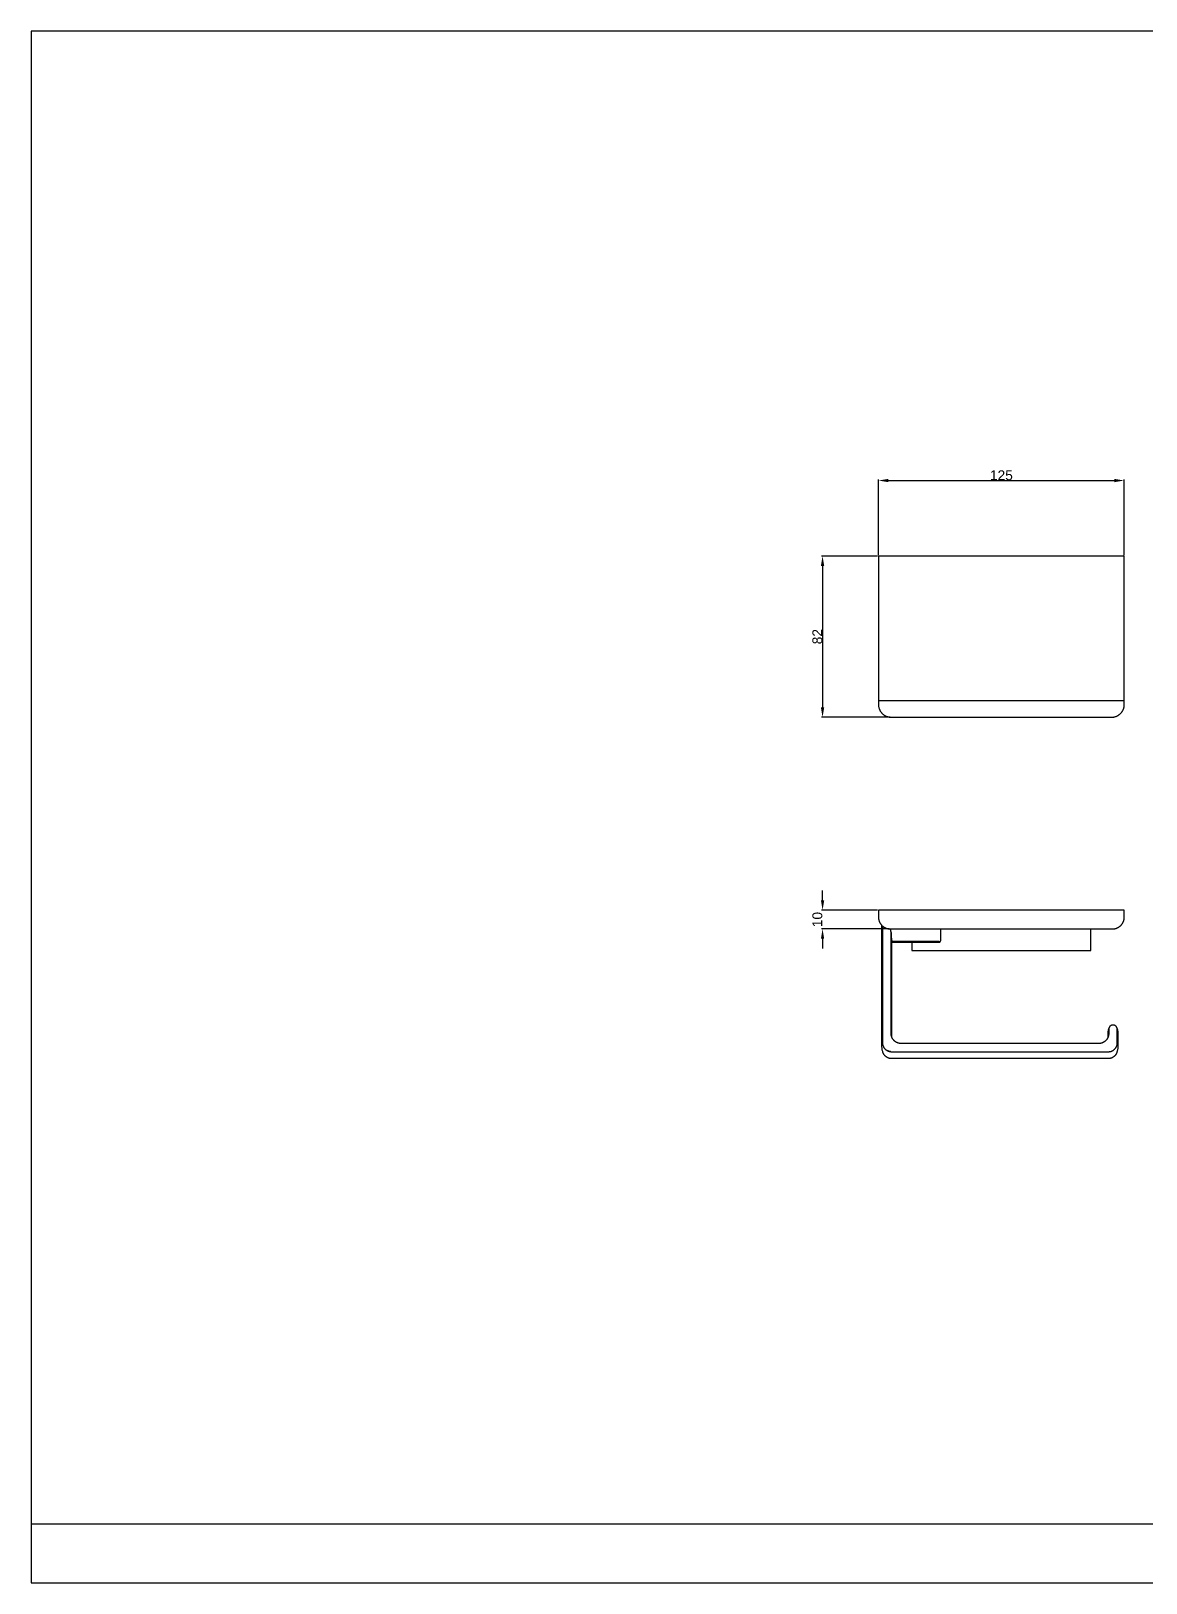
# Model space of a CAD drawing. Header units: millimetres. Extents: x -5 to 5638, y -16 to 780.
# Drawn here: x 1139 to 1706, y -9 to 780 of the extents above; entities that cross this region are included whole.
import ezdxf

# ---------------------------------------------------------------- set-up
doc = ezdxf.new("R2010")
doc.units = ezdxf.units.MM
doc.header["$MEASUREMENT"] = 0
for name, color, linetype in [('____', 5, 'Continuous'), ('DEFAULT', 7, 'Continuous'), ('LAYER 03', 2, 'Continuous'), ('TEX', 131, 'Continuous')]:
    doc.layers.add(name, color=color, linetype=linetype)
doc.styles.add('ARIAL', font='arial.ttf')
doc.dimstyles.new('DIMENSION STYLE 01', dxfattribs={"dimtxt": 5, "dimasz": 5, "dimexe": 0.5, "dimexo": 0.5, "dimgap": 0.09, "dimtad": 1, "dimtoh": 1, "dimdec": 0, "dimzin": 0, "dimdsep": 46, "dimtxsty": 'ARIAL', "dimcen": 0.5, "dimadec": 1, "dimazin": 0, "dimtfac": 1, "dimtdec": 4, "dimtofl": 0, "dimtmove": 0, "dimatfit": 3, "dimfxl": 1, "dimtolj": 1, "dimtzin": 0, "dimarcsym": 0})

# ---------------------------------------------------------------- blocks, each defined once
blk = doc.blocks.new('*D10')
at = {"layer": 'DEFAULT', "color": 0, "lineweight": -2, "transparency": 16777216}
for p, q in [((1569.49, 513.57), (1569.49, 551.99)), ((1574.49, 551.49), (1689.49, 551.49)), ((1694.49, 513.57), (1694.49, 551.99))]:
    blk.add_line(p, q, dxfattribs=at)
at = {"layer": 'DEFAULT', "color": 0, "transparency": 16777216}
for points in [[(1574.49, 552.32), (1574.49, 550.65), (1569.49, 551.49)], [(1689.49, 550.65), (1689.49, 552.32), (1694.49, 551.49)]]:
    blk.add_solid(points, dxfattribs=at)
at = {"layer": 'Defpoints', "color": 0, "transparency": 16777216}
for p in [(1694.49, 551.49), (1569.49, 513.07), (1694.49, 513.07)]:
    blk.add_point(p, dxfattribs=at)
at = {"layer": 'DEFAULT', "color": 0, "transparency": 16777216, "insert": (1631.99, 554.12), "char_height": 5, "attachment_point": 5, "style": 'ARIAL'}
blk.add_mtext('\\A1;125', dxfattribs=at)
blk = doc.blocks.new('*D11')
at = {"layer": 'DEFAULT', "color": 0, "lineweight": -2, "transparency": 16777216}
for p, q in [((1568.99, 513.07), (1540.57, 513.07)), ((1541.07, 508.07), (1541.07, 436.08)), ((1575.49, 431.08), (1540.57, 431.08))]:
    blk.add_line(p, q, dxfattribs=at)
at = {"layer": 'DEFAULT', "color": 0, "transparency": 16777216}
for points in [[(1541.9, 508.07), (1540.23, 508.07), (1541.07, 513.07)], [(1540.23, 436.08), (1541.9, 436.08), (1541.07, 431.08)]]:
    blk.add_solid(points, dxfattribs=at)
at = {"layer": 'Defpoints', "color": 0, "transparency": 16777216}
for p in [(1569.49, 513.07), (1541.07, 431.08), (1575.99, 431.08)]:
    blk.add_point(p, dxfattribs=at)
at = {"layer": 'DEFAULT', "color": 0, "transparency": 16777216, "insert": (1538.43, 472.08), "char_height": 5, "attachment_point": 5, "rotation": 90, "style": 'ARIAL'}
blk.add_mtext('\\A1;82', dxfattribs=at)
blk = doc.blocks.new('*D12')
at = {"layer": 'DEFAULT', "color": 0, "lineweight": -2, "transparency": 16777216}
for p, q in [((1541.07, 337.94), (1541.07, 342.94)), ((1568.99, 332.94), (1540.57, 332.94)), ((1574.99, 323.41), (1540.57, 323.41)), ((1541.07, 318.41), (1541.07, 313.41))]:
    blk.add_line(p, q, dxfattribs=at)
at = {"layer": 'DEFAULT', "color": 0, "transparency": 16777216}
for points in [[(1540.23, 337.94), (1541.9, 337.94), (1541.07, 332.94)], [(1541.9, 318.41), (1540.23, 318.41), (1541.07, 323.41)]]:
    blk.add_solid(points, dxfattribs=at)
at = {"layer": 'Defpoints', "color": 0, "transparency": 16777216}
for p in [(1569.49, 332.94), (1541.07, 323.41), (1575.49, 323.41)]:
    blk.add_point(p, dxfattribs=at)
at = {"layer": 'DEFAULT', "color": 0, "transparency": 16777216, "insert": (1538.43, 328.17), "char_height": 5, "attachment_point": 5, "rotation": 90, "style": 'ARIAL'}
blk.add_mtext('\\A1;10', dxfattribs=at)

msp = doc.modelspace()

# ---------------------------------------------------------------- linework, layer by layer
at = {"layer": '____'}
for p, q in [((2239.6, 780.12), (1138.6, 780.12)), ((1138.6, 780.12), (1138.6, -9.26)), ((1138.6, -9.26), (2239.6, -9.26))]:
    msp.add_line(p, q, dxfattribs=at)
at = {"layer": 'LAYER 03'}
for p, q in [((1694.49, 513.07), (1569.49, 513.07)), ((1569.49, 513.07), (1569.49, 437.58)), ((1694.49, 437.58), (1694.49, 513.07)), ((1569.49, 439.54), (1694.49, 439.54)), ((1569.49, 437.58), (1569.49, 437.36)), ((1569.49, 437.36), (1569.51, 437.13)), ((1569.51, 437.13), (1569.53, 436.91)), ((1569.53, 436.91), (1569.55, 436.69)), ((1569.55, 436.69), (1569.59, 436.47)), ((1569.59, 436.47), (1569.63, 436.25)), ((1569.63, 436.25), (1569.68, 436.04)), ((1569.68, 436.04), (1569.73, 435.82)), ((1569.73, 435.82), (1569.8, 435.61)), ((1569.8, 435.61), (1569.87, 435.4)), ((1569.87, 435.4), (1569.94, 435.19)), ((1569.94, 435.19), (1570.03, 434.99)), ((1570.03, 434.99), (1570.12, 434.79)), ((1570.12, 434.79), (1570.22, 434.59)), ((1570.22, 434.59), (1570.33, 434.39)), ((1570.33, 434.39), (1570.44, 434.2)), ((1570.44, 434.2), (1570.56, 434.01)), ((1693.43, 434.01), (1693.54, 434.2)), ((1693.54, 434.2), (1693.66, 434.39)), ((1693.66, 434.39), (1693.76, 434.59)), ((1693.76, 434.59), (1693.86, 434.79)), ((1693.86, 434.79), (1693.95, 434.99)), ((1693.95, 434.99), (1694.04, 435.19)), ((1694.04, 435.19), (1694.12, 435.4)), ((1694.12, 435.4), (1694.19, 435.61)), ((1694.19, 435.61), (1694.25, 435.82)), ((1694.25, 435.82), (1694.31, 436.04)), ((1694.31, 436.04), (1694.36, 436.25)), ((1694.36, 436.25), (1694.4, 436.47)), ((1694.4, 436.47), (1694.43, 436.69)), ((1694.43, 436.69), (1694.46, 436.91)), ((1694.46, 436.91), (1694.48, 437.13)), ((1694.48, 437.13), (1694.49, 437.36)), ((1694.49, 437.36), (1694.49, 437.58)), ((1570.56, 434.01), (1570.68, 433.83)), ((1570.68, 433.83), (1570.81, 433.65)), ((1570.81, 433.65), (1570.95, 433.48)), ((1570.95, 433.48), (1571.09, 433.31)), ((1571.09, 433.31), (1571.24, 433.14)), ((1571.24, 433.14), (1571.4, 432.98)), ((1571.4, 432.98), (1571.55, 432.83)), ((1571.55, 432.83), (1571.72, 432.68)), ((1571.72, 432.68), (1571.89, 432.53)), ((1571.89, 432.53), (1572.06, 432.4)), ((1572.06, 432.4), (1572.24, 432.27)), ((1572.24, 432.27), (1572.43, 432.14)), ((1572.43, 432.14), (1572.61, 432.02)), ((1572.61, 432.02), (1572.81, 431.91)), ((1572.81, 431.91), (1573, 431.81)), ((1573, 431.81), (1573.2, 431.71)), ((1573.2, 431.71), (1573.4, 431.62)), ((1573.4, 431.62), (1573.61, 431.53)), ((1573.61, 431.53), (1573.81, 431.45)), ((1573.81, 431.45), (1574.02, 431.38)), ((1574.02, 431.38), (1574.24, 431.32)), ((1574.24, 431.32), (1574.45, 431.26)), ((1574.45, 431.26), (1574.67, 431.21)), ((1574.67, 431.21), (1574.89, 431.17)), ((1574.89, 431.17), (1575.11, 431.14)), ((1575.11, 431.14), (1575.33, 431.11)), ((1575.33, 431.11), (1575.55, 431.09)), ((1575.55, 431.09), (1575.77, 431.08)), ((1575.77, 431.08), (1575.99, 431.08)), ((1575.99, 431.08), (1687.99, 431.08)), ((1687.99, 431.08), (1688.21, 431.08)), ((1688.21, 431.08), (1688.43, 431.09)), ((1688.43, 431.09), (1688.66, 431.11)), ((1688.66, 431.11), (1688.88, 431.14)), ((1688.88, 431.14), (1689.1, 431.17)), ((1689.1, 431.17), (1689.31, 431.21)), ((1689.31, 431.21), (1689.53, 431.26)), ((1689.53, 431.26), (1689.74, 431.32)), ((1689.74, 431.32), (1689.96, 431.38)), ((1689.96, 431.38), (1690.17, 431.45)), ((1690.17, 431.45), (1690.38, 431.53)), ((1690.38, 431.53), (1690.58, 431.62)), ((1690.58, 431.62), (1690.78, 431.71)), ((1690.78, 431.71), (1690.98, 431.81)), ((1690.98, 431.81), (1691.18, 431.91)), ((1691.18, 431.91), (1691.37, 432.02)), ((1691.37, 432.02), (1691.56, 432.14)), ((1691.56, 432.14), (1691.74, 432.27)), ((1691.74, 432.27), (1691.92, 432.4)), ((1691.92, 432.4), (1692.09, 432.53)), ((1692.09, 432.53), (1692.26, 432.68)), ((1692.26, 432.68), (1692.43, 432.83)), ((1692.43, 432.83), (1692.59, 432.98)), ((1692.59, 432.98), (1692.74, 433.14)), ((1692.74, 433.14), (1692.89, 433.31)), ((1692.89, 433.31), (1693.03, 433.48)), ((1693.03, 433.48), (1693.17, 433.65)), ((1693.17, 433.65), (1693.3, 433.83)), ((1693.3, 433.83), (1693.43, 434.01)), ((1694.49, 332.94), (1569.49, 332.94)), ((1569.49, 332.94), (1569.49, 329.41)), ((1694.49, 329.41), (1694.49, 332.94)), ((1569.49, 329.41), (1569.49, 329.2)), ((1569.49, 329.2), (1569.51, 329)), ((1569.51, 329), (1569.52, 328.79)), ((1569.52, 328.79), (1569.55, 328.59)), ((1569.55, 328.59), (1569.58, 328.39)), ((1569.58, 328.39), (1569.62, 328.18)), ((1569.62, 328.18), (1569.66, 327.99)), ((1569.66, 327.99), (1569.71, 327.79)), ((1569.71, 327.79), (1569.77, 327.59)), ((1569.77, 327.59), (1569.84, 327.4)), ((1569.84, 327.4), (1569.91, 327.2)), ((1569.91, 327.2), (1569.99, 327.02)), ((1569.99, 327.02), (1570.07, 326.83)), ((1570.07, 326.83), (1570.16, 326.65)), ((1570.16, 326.65), (1570.26, 326.47)), ((1570.26, 326.47), (1570.36, 326.29)), ((1570.36, 326.29), (1570.47, 326.11)), ((1570.47, 326.11), (1570.59, 325.95)), ((1570.59, 325.95), (1570.71, 325.78)), ((1570.71, 325.78), (1570.84, 325.62)), ((1570.84, 325.62), (1570.97, 325.46)), ((1570.97, 325.46), (1571.11, 325.31)), ((1571.11, 325.31), (1571.25, 325.16)), ((1571.24, 263.63), (1571.24, 325.17)), ((1571.25, 325.16), (1571.4, 325.02)), ((1571.4, 325.02), (1571.55, 324.88)), ((1571.55, 324.88), (1571.55, 265.36)), ((1571.55, 324.88), (1571.7, 324.75)), ((1571.7, 324.75), (1571.87, 324.62)), ((1571.87, 324.62), (1572.03, 324.5)), ((1572.03, 324.5), (1572.2, 324.39)), ((1572.2, 324.39), (1572.37, 324.28)), ((1572.37, 324.28), (1572.55, 324.18)), ((1572.55, 324.18), (1572.73, 324.08)), ((1572.73, 324.08), (1572.91, 323.99)), ((1572.91, 323.99), (1573.1, 323.9)), ((1573.1, 323.9), (1573.29, 323.82)), ((1573.29, 323.82), (1573.48, 323.75)), ((1573.48, 323.75), (1573.68, 323.69)), ((1573.68, 323.69), (1573.87, 323.63)), ((1690.11, 323.63), (1690.31, 323.69)), ((1690.31, 323.69), (1690.5, 323.75)), ((1690.5, 323.75), (1690.69, 323.82)), ((1690.69, 323.82), (1690.88, 323.9)), ((1690.88, 323.9), (1691.07, 323.99)), ((1691.07, 323.99), (1691.25, 324.08)), ((1691.25, 324.08), (1691.43, 324.18)), ((1691.43, 324.18), (1691.61, 324.28)), ((1691.61, 324.28), (1691.78, 324.39)), ((1691.78, 324.39), (1691.95, 324.5)), ((1691.95, 324.5), (1692.12, 324.62)), ((1692.12, 324.62), (1692.28, 324.75)), ((1692.28, 324.75), (1692.43, 324.88)), ((1692.43, 324.88), (1692.59, 325.02)), ((1692.59, 325.02), (1692.73, 325.16)), ((1692.73, 325.16), (1692.88, 325.31)), ((1692.88, 325.31), (1693.01, 325.46)), ((1693.01, 325.46), (1693.15, 325.62)), ((1693.15, 325.62), (1693.27, 325.78)), ((1693.27, 325.78), (1693.39, 325.95)), ((1693.39, 325.95), (1693.51, 326.11)), ((1693.51, 326.11), (1693.62, 326.29)), ((1693.62, 326.29), (1693.72, 326.47)), ((1693.72, 326.47), (1693.82, 326.65)), ((1693.82, 326.65), (1693.91, 326.83)), ((1693.91, 326.83), (1693.99, 327.02)), ((1693.99, 327.02), (1694.07, 327.2)), ((1694.07, 327.2), (1694.14, 327.4)), ((1694.14, 327.4), (1694.21, 327.59)), ((1694.21, 327.59), (1694.27, 327.79)), ((1694.27, 327.79), (1694.32, 327.99)), ((1694.32, 327.99), (1694.37, 328.18)), ((1694.37, 328.18), (1694.4, 328.39)), ((1694.4, 328.39), (1694.44, 328.59)), ((1694.44, 328.59), (1694.46, 328.79)), ((1694.46, 328.79), (1694.48, 329)), ((1694.48, 329), (1694.49, 329.2)), ((1694.49, 329.2), (1694.49, 329.41)), ((1573.87, 323.63), (1574.07, 323.58)), ((1574.07, 323.58), (1574.27, 323.53)), ((1574.27, 323.53), (1574.47, 323.49)), ((1574.47, 323.49), (1574.67, 323.46)), ((1574.67, 323.46), (1574.88, 323.44)), ((1574.88, 323.44), (1575.08, 323.42)), ((1575.08, 323.42), (1575.29, 323.41)), ((1575.29, 323.41), (1575.49, 323.41)), ((1575.49, 323.41), (1688.49, 323.41)), ((1575.58, 323.24), (1575.52, 323.41)), ((1575.65, 323.03), (1575.58, 323.24)), ((1575.71, 322.82), (1575.65, 323.03)), ((1575.77, 322.61), (1575.71, 322.82)), ((1575.82, 322.4), (1575.77, 322.61)), ((1575.86, 322.18), (1575.82, 322.4)), ((1575.89, 321.96), (1575.86, 322.18)), ((1575.92, 321.75), (1575.89, 321.96)), ((1575.93, 321.53), (1575.92, 321.75)), ((1575.93, 321.53), (1575.97, 320.44)), ((1575.93, 270.05), (1575.93, 321.53)), ((1575.97, 320.44), (1576.03, 319.35)), ((1576.03, 319.35), (1576.12, 318.27)), ((1576.12, 318.27), (1576.24, 317.19)), ((1576.24, 268.38), (1576.24, 317.19)), ((1576.24, 317.19), (1600.24, 317.19)), ((1600.13, 316.58), (1576.24, 316.58)), ((1586.42, 316.58), (1586.42, 312.44)), ((1600.24, 317.19), (1600.14, 316.58)), ((1600.14, 316.58), (1600.17, 316.59)), ((1600.17, 316.59), (1600.2, 316.59)), ((1600.2, 316.59), (1600.22, 316.59)), ((1600.22, 316.59), (1600.25, 316.59)), ((1600.25, 316.59), (1600.28, 316.6)), ((1600.28, 316.6), (1600.31, 316.6)), ((1600.31, 316.6), (1600.34, 316.61)), ((1600.34, 316.61), (1600.37, 316.61)), ((1600.37, 316.61), (1600.4, 316.62)), ((1600.4, 316.62), (1600.42, 316.63)), ((1600.42, 316.63), (1600.45, 316.64)), ((1600.45, 316.64), (1600.48, 316.64)), ((1600.48, 316.64), (1600.51, 316.65)), ((1600.51, 316.65), (1600.53, 316.67)), ((1600.53, 316.67), (1600.56, 316.68)), ((1600.56, 316.68), (1600.58, 316.69)), ((1600.58, 316.69), (1600.61, 316.7)), ((1600.61, 316.7), (1600.64, 316.72)), ((1600.64, 316.72), (1600.66, 316.73)), ((1600.66, 316.73), (1600.69, 316.75)), ((1600.69, 316.75), (1600.71, 316.76)), ((1600.71, 316.76), (1600.73, 316.78)), ((1600.73, 316.78), (1600.76, 316.8)), ((1600.76, 316.8), (1600.78, 316.82)), ((1600.78, 316.82), (1600.8, 316.83)), ((1600.8, 316.83), (1600.82, 316.85)), ((1600.82, 316.85), (1600.84, 316.87)), ((1600.84, 316.87), (1600.86, 316.89)), ((1600.86, 316.89), (1600.88, 316.92)), ((1600.88, 316.92), (1600.9, 316.94)), ((1600.9, 316.94), (1600.92, 316.96)), ((1600.92, 316.96), (1600.94, 316.98)), ((1600.94, 316.98), (1600.96, 317)), ((1600.96, 317), (1600.97, 317.02)), ((1600.97, 317.02), (1600.99, 317.05)), ((1600.99, 317.05), (1601, 317.07)), ((1601, 317.07), (1601.01, 317.09)), ((1601.01, 317.09), (1601.03, 317.12)), ((1601.03, 317.12), (1601.04, 317.14)), ((1601.04, 317.14), (1601.05, 317.16)), ((1601.05, 317.16), (1601.06, 317.19)), ((1601.06, 317.19), (1601.08, 317.21)), ((1601.08, 317.21), (1601.09, 317.24)), ((1601.09, 317.24), (1601.1, 317.26)), ((1601.1, 317.26), (1601.11, 317.29)), ((1601.11, 317.29), (1601.12, 317.32)), ((1601.12, 317.34), (1601.13, 317.37)), ((1601.12, 317.32), (1601.12, 317.34)), ((1601.13, 317.37), (1601.14, 317.4)), ((1601.14, 317.4), (1601.15, 317.43)), ((1601.15, 317.43), (1601.16, 317.5)), ((1601.16, 317.5), (1601.18, 317.56)), ((1601.18, 317.56), (1601.19, 317.63)), ((1601.19, 317.63), (1601.2, 317.72)), ((1601.2, 317.72), (1601.21, 317.82)), ((1601.21, 317.82), (1601.24, 318.01)), ((1601.24, 318.01), (1601.24, 323.41)), ((1677.42, 312.44), (1677.42, 323.41)), ((1688.49, 323.41), (1688.7, 323.41)), ((1688.7, 323.41), (1688.9, 323.42)), ((1688.9, 323.42), (1689.1, 323.44)), ((1689.1, 323.44), (1689.31, 323.46)), ((1689.31, 323.46), (1689.51, 323.49)), ((1689.51, 323.49), (1689.71, 323.53)), ((1689.71, 323.53), (1689.91, 323.58)), ((1689.91, 323.58), (1690.11, 323.63)), ((1586.42, 312.44), (1677.42, 312.44)), ((1576.01, 269.22), (1575.93, 270.05)), ((1576.05, 269.04), (1576.01, 269.22)), ((1576.1, 268.87), (1576.05, 269.04)), ((1576.15, 268.69), (1576.1, 268.87)), ((1576.21, 268.52), (1576.15, 268.69)), ((1576.28, 268.36), (1576.21, 268.52)), ((1686.28, 268.52), (1686.21, 268.36)), ((1686.24, 270.67), (1686.28, 271.07)), ((1686.24, 268.38), (1686.24, 270.67)), ((1686.27, 268.45), (1686.24, 268.39)), ((1686.28, 271.07), (1686.58, 272.71)), ((1686.34, 268.69), (1686.28, 268.52)), ((1686.39, 268.87), (1686.34, 268.69)), ((1686.44, 269.04), (1686.39, 268.87)), ((1686.48, 269.22), (1686.44, 269.04)), ((1686.55, 269.93), (1686.48, 269.22)), ((1686.56, 272.51), (1686.55, 272.47)), ((1686.55, 272.47), (1686.55, 272.45)), ((1686.55, 272.45), (1686.55, 272.4)), ((1686.55, 272.4), (1686.55, 270.05)), ((1686.55, 270.05), (1686.55, 269.94)), ((1686.55, 269.94), (1686.55, 269.93)), ((1686.58, 272.75), (1686.56, 272.51)), ((1686.6, 272.82), (1686.58, 272.75)), ((1686.62, 272.9), (1686.6, 272.82)), ((1686.61, 272.86), (1686.63, 272.95)), ((1686.64, 272.97), (1686.62, 272.9)), ((1686.67, 273.04), (1686.64, 272.97)), ((1686.69, 273.11), (1686.67, 273.04)), ((1686.72, 273.18), (1686.69, 273.11)), ((1686.76, 273.25), (1686.72, 273.18)), ((1686.79, 273.32), (1686.76, 273.25)), ((1686.83, 273.39), (1686.79, 273.32)), ((1686.87, 273.45), (1686.83, 273.39)), ((1686.91, 273.52), (1686.87, 273.45)), ((1686.95, 273.58), (1686.91, 273.52)), ((1687, 273.64), (1686.95, 273.58)), ((1687.04, 273.7), (1687, 273.64)), ((1687.09, 273.76), (1687.04, 273.7)), ((1687.14, 273.82), (1687.09, 273.76)), ((1687.2, 273.87), (1687.14, 273.82)), ((1687.25, 273.92), (1687.2, 273.87)), ((1687.31, 273.97), (1687.25, 273.92)), ((1687.37, 274.02), (1687.31, 273.97)), ((1687.43, 274.07), (1687.37, 274.02)), ((1687.49, 274.11), (1687.43, 274.07)), ((1687.55, 274.15), (1687.49, 274.11)), ((1687.62, 274.19), (1687.55, 274.15)), ((1687.68, 274.23), (1687.62, 274.19)), ((1687.75, 274.27), (1687.68, 274.23)), ((1687.82, 274.3), (1687.75, 274.27)), ((1687.89, 274.33), (1687.82, 274.3)), ((1687.96, 274.36), (1687.89, 274.33)), ((1688.03, 274.39), (1687.96, 274.36)), ((1688.11, 274.41), (1688.03, 274.39)), ((1688.18, 274.43), (1688.11, 274.41)), ((1688.25, 274.45), (1688.18, 274.43)), ((1688.33, 274.46), (1688.25, 274.45)), ((1688.4, 274.48), (1688.33, 274.46)), ((1688.48, 274.49), (1688.4, 274.48)), ((1688.55, 274.5), (1688.48, 274.49)), ((1688.63, 274.5), (1688.55, 274.5)), ((1688.71, 274.5), (1688.63, 274.5)), ((1688.78, 274.5), (1688.71, 274.5)), ((1688.86, 274.5), (1688.78, 274.5)), ((1688.93, 274.5), (1688.86, 274.5)), ((1689.01, 274.49), (1688.93, 274.5)), ((1689.08, 274.48), (1689.01, 274.49)), ((1689.16, 274.46), (1689.08, 274.48)), ((1689.23, 274.45), (1689.16, 274.46)), ((1689.31, 274.43), (1689.23, 274.45)), ((1689.38, 274.41), (1689.31, 274.43)), ((1689.45, 274.39), (1689.38, 274.41)), ((1689.53, 274.36), (1689.45, 274.39)), ((1689.6, 274.33), (1689.53, 274.36)), ((1689.67, 274.3), (1689.6, 274.33)), ((1689.74, 274.27), (1689.67, 274.3)), ((1689.8, 274.23), (1689.74, 274.27)), ((1689.87, 274.19), (1689.8, 274.23)), ((1689.93, 274.15), (1689.87, 274.19)), ((1690, 274.11), (1689.93, 274.15)), ((1690.06, 274.07), (1690, 274.11)), ((1690.12, 274.02), (1690.06, 274.07)), ((1690.18, 273.97), (1690.12, 274.02)), ((1690.24, 273.92), (1690.18, 273.97)), ((1690.29, 273.87), (1690.24, 273.92)), ((1690.34, 273.82), (1690.29, 273.87)), ((1690.4, 273.76), (1690.34, 273.82)), ((1690.44, 273.7), (1690.4, 273.76)), ((1690.49, 273.64), (1690.44, 273.7)), ((1690.54, 273.58), (1690.49, 273.64)), ((1690.58, 273.52), (1690.54, 273.58)), ((1690.62, 273.45), (1690.58, 273.52)), ((1690.66, 273.39), (1690.62, 273.45)), ((1690.7, 273.32), (1690.66, 273.39)), ((1690.73, 273.25), (1690.7, 273.32)), ((1690.76, 273.18), (1690.73, 273.25)), ((1690.79, 273.11), (1690.76, 273.18)), ((1690.82, 273.04), (1690.79, 273.11)), ((1690.84, 272.97), (1690.82, 273.04)), ((1690.87, 272.9), (1690.84, 272.97)), ((1690.89, 272.82), (1690.87, 272.9)), ((1690.9, 272.75), (1690.89, 272.82)), ((1690.91, 272.71), (1690.9, 272.75)), ((1690.91, 272.68), (1690.91, 272.71)), ((1690.91, 272.71), (1691.21, 271.07)), ((1690.92, 272.66), (1690.91, 272.68)), ((1690.92, 272.63), (1690.92, 272.66)), ((1690.93, 272.51), (1690.92, 272.63)), ((1690.93, 272.47), (1690.93, 272.51)), ((1690.93, 272.45), (1690.93, 272.47)), ((1690.93, 272.4), (1690.93, 272.45)), ((1690.93, 265.36), (1690.93, 272.4)), ((1691.21, 271.07), (1691.24, 270.67)), ((1691.24, 270.67), (1691.24, 263.63)), ((1571.26, 263.25), (1571.24, 263.63)), ((1571.29, 262.88), (1571.26, 263.25)), ((1571.33, 262.51), (1571.29, 262.88)), ((1571.39, 262.14), (1571.33, 262.51)), ((1571.45, 261.77), (1571.39, 262.14)), ((1571.53, 261.4), (1571.45, 261.77)), ((1571.63, 261.04), (1571.53, 261.4)), ((1571.55, 265.36), (1571.55, 265.26)), ((1571.55, 265.26), (1571.55, 265.25)), ((1571.55, 265.25), (1571.56, 265.1)), ((1571.56, 265.1), (1571.57, 264.95)), ((1571.57, 264.95), (1571.59, 264.81)), ((1571.59, 264.81), (1571.61, 264.66)), ((1571.61, 264.66), (1571.64, 264.52)), ((1571.73, 260.68), (1571.63, 261.04)), ((1571.64, 264.52), (1571.67, 264.37)), ((1571.67, 264.37), (1571.71, 264.23)), ((1571.71, 264.23), (1571.75, 264.09)), ((1571.79, 260.53), (1571.73, 260.68)), ((1571.75, 264.09), (1571.8, 263.95)), ((1571.84, 260.38), (1571.79, 260.53)), ((1571.8, 263.95), (1571.85, 263.81)), ((1571.85, 263.81), (1571.91, 263.67)), ((1571.91, 263.67), (1571.97, 263.54)), ((1571.97, 263.54), (1572.04, 263.41)), ((1572.04, 263.41), (1572.11, 263.28)), ((1572.11, 263.28), (1572.18, 263.15)), ((1572.18, 263.15), (1572.26, 263.02)), ((1572.26, 263.02), (1572.34, 262.9)), ((1572.34, 262.9), (1572.43, 262.78)), ((1572.43, 262.78), (1572.52, 262.67)), ((1572.52, 262.67), (1572.62, 262.56)), ((1572.62, 262.56), (1572.72, 262.45)), ((1572.72, 262.45), (1572.82, 262.34)), ((1572.82, 262.34), (1572.93, 262.24)), ((1572.93, 262.24), (1573.01, 262.16)), ((1573.01, 262.16), (1573.14, 262.05)), ((1573.14, 262.05), (1573.27, 261.95)), ((1573.27, 261.95), (1573.41, 261.85)), ((1573.41, 261.85), (1573.54, 261.75)), ((1573.59, 261.72), (1573.45, 261.82)), ((1573.54, 261.75), (1573.69, 261.66)), ((1573.74, 261.63), (1573.59, 261.72)), ((1573.69, 261.66), (1573.83, 261.58)), ((1573.89, 261.55), (1573.74, 261.63)), ((1573.83, 261.58), (1573.98, 261.5)), ((1574.04, 261.47), (1573.89, 261.55)), ((1573.98, 261.5), (1574.13, 261.42)), ((1574.19, 261.4), (1574.04, 261.47)), ((1574.13, 261.42), (1574.28, 261.35)), ((1574.35, 261.33), (1574.19, 261.4)), ((1574.28, 261.35), (1574.44, 261.29)), ((1574.51, 261.27), (1574.35, 261.33)), ((1574.44, 261.29), (1574.59, 261.23)), ((1574.67, 261.21), (1574.51, 261.27)), ((1574.59, 261.23), (1574.75, 261.18)), ((1574.83, 261.16), (1574.67, 261.21)), ((1574.75, 261.18), (1574.91, 261.13)), ((1575, 261.11), (1574.83, 261.16)), ((1574.91, 261.13), (1575.08, 261.09)), ((1575.16, 261.07), (1575, 261.11)), ((1575.08, 261.09), (1575.24, 261.05)), ((1575.33, 261.03), (1575.16, 261.07)), ((1575.24, 261.05), (1575.41, 261.02)), ((1575.5, 261.01), (1575.33, 261.03)), ((1575.41, 261.02), (1575.57, 260.99)), ((1575.67, 260.98), (1575.5, 261.01)), ((1575.57, 260.99), (1575.74, 260.97)), ((1575.74, 260.97), (1575.91, 260.96)), ((1575.91, 260.96), (1576.08, 260.95)), ((1576.08, 260.95), (1576.24, 260.95)), ((1576.24, 260.95), (1686.24, 260.95)), ((1576.35, 268.19), (1576.28, 268.36)), ((1576.42, 268.03), (1576.35, 268.19)), ((1576.5, 267.87), (1576.42, 268.03)), ((1576.59, 267.71), (1576.5, 267.87)), ((1576.69, 267.55), (1576.59, 267.71)), ((1576.78, 267.4), (1576.69, 267.55)), ((1576.89, 267.25), (1576.78, 267.4)), ((1577, 267.11), (1576.89, 267.25)), ((1577.11, 266.97), (1577, 267.11)), ((1577.23, 266.83), (1577.11, 266.97)), ((1577.35, 266.7), (1577.23, 266.83)), ((1577.48, 266.57), (1577.35, 266.7)), ((1577.61, 266.45), (1577.48, 266.57)), ((1577.75, 266.33), (1577.61, 266.45)), ((1577.89, 266.22), (1577.75, 266.33)), ((1578.03, 266.11), (1577.89, 266.22)), ((1578.18, 266.01), (1578.03, 266.11)), ((1578.33, 265.91), (1578.18, 266.01)), ((1578.48, 265.81), (1578.33, 265.91)), ((1578.64, 265.72), (1578.48, 265.81)), ((1578.8, 265.64), (1578.64, 265.72)), ((1578.96, 265.57), (1578.8, 265.64)), ((1579.13, 265.49), (1578.96, 265.57)), ((1579.3, 265.43), (1579.13, 265.49)), ((1579.47, 265.37), (1579.3, 265.43)), ((1579.64, 265.32), (1579.47, 265.37)), ((1579.81, 265.27), (1579.64, 265.32)), ((1579.99, 265.23), (1579.81, 265.27)), ((1580.17, 265.19), (1579.99, 265.23)), ((1580.34, 265.16), (1580.17, 265.19)), ((1580.52, 265.14), (1580.34, 265.16)), ((1580.7, 265.12), (1580.52, 265.14)), ((1580.88, 265.11), (1580.7, 265.12)), ((1581.06, 265.1), (1580.88, 265.11)), ((1581.24, 265.11), (1581.06, 265.1)), ((1681.24, 265.11), (1581.24, 265.11)), ((1681.42, 265.1), (1681.24, 265.11)), ((1681.6, 265.11), (1681.42, 265.1)), ((1681.78, 265.12), (1681.6, 265.11)), ((1681.96, 265.14), (1681.78, 265.12)), ((1682.14, 265.16), (1681.96, 265.14)), ((1682.32, 265.19), (1682.14, 265.16)), ((1682.5, 265.23), (1682.32, 265.19)), ((1682.67, 265.27), (1682.5, 265.23)), ((1682.85, 265.32), (1682.67, 265.27)), ((1683.02, 265.37), (1682.85, 265.32)), ((1683.19, 265.43), (1683.02, 265.37)), ((1683.36, 265.49), (1683.19, 265.43)), ((1683.52, 265.57), (1683.36, 265.49)), ((1683.69, 265.64), (1683.52, 265.57)), ((1683.85, 265.72), (1683.69, 265.64)), ((1684, 265.81), (1683.85, 265.72)), ((1684.16, 265.91), (1684, 265.81)), ((1684.31, 266.01), (1684.16, 265.91)), ((1684.46, 266.11), (1684.31, 266.01)), ((1684.6, 266.22), (1684.46, 266.11)), ((1684.74, 266.33), (1684.6, 266.22)), ((1684.88, 266.45), (1684.74, 266.33)), ((1685.01, 266.57), (1684.88, 266.45)), ((1685.14, 266.7), (1685.01, 266.57)), ((1685.26, 266.83), (1685.14, 266.7)), ((1685.38, 266.97), (1685.26, 266.83)), ((1685.49, 267.11), (1685.38, 266.97)), ((1685.6, 267.25), (1685.49, 267.11)), ((1685.7, 267.4), (1685.6, 267.25)), ((1685.8, 267.55), (1685.7, 267.4)), ((1685.89, 267.71), (1685.8, 267.55)), ((1685.98, 267.87), (1685.89, 267.71)), ((1686.06, 268.03), (1685.98, 267.87)), ((1686.14, 268.19), (1686.06, 268.03)), ((1686.21, 268.36), (1686.14, 268.19)), ((1686.24, 260.95), (1686.39, 260.95)), ((1686.39, 260.95), (1686.55, 260.95)), ((1686.55, 260.95), (1686.7, 260.95)), ((1686.7, 260.95), (1686.85, 260.97)), ((1686.85, 260.97), (1687, 260.98)), ((1687, 260.98), (1687.15, 261)), ((1687.15, 261), (1687.29, 261.03)), ((1687.29, 261.03), (1687.44, 261.06)), ((1687.44, 261.06), (1687.59, 261.1)), ((1687.59, 261.1), (1687.73, 261.14)), ((1687.73, 261.14), (1687.88, 261.19)), ((1687.88, 261.19), (1688.02, 261.24)), ((1688.02, 261.24), (1688.16, 261.3)), ((1688.16, 261.3), (1688.3, 261.36)), ((1688.3, 261.36), (1688.43, 261.42)), ((1688.43, 261.42), (1688.57, 261.5)), ((1688.57, 261.5), (1688.7, 261.57)), ((1688.7, 261.57), (1688.83, 261.65)), ((1688.83, 261.65), (1688.95, 261.73)), ((1688.95, 261.73), (1689.07, 261.82)), ((1689.07, 261.82), (1689.19, 261.91)), ((1689.19, 261.91), (1689.31, 262.01)), ((1689.31, 262.01), (1689.42, 262.11)), ((1689.42, 262.11), (1689.53, 262.21)), ((1689.53, 262.21), (1689.64, 262.32)), ((1689.64, 262.32), (1689.74, 262.42)), ((1689.74, 262.42), (1689.84, 262.52)), ((1689.84, 262.52), (1689.93, 262.63)), ((1689.93, 262.63), (1690.02, 262.74)), ((1690.02, 262.74), (1690.11, 262.86)), ((1690.11, 262.86), (1690.19, 262.97)), ((1690.19, 262.97), (1690.27, 263.09)), ((1690.27, 263.09), (1690.34, 263.21)), ((1690.34, 263.21), (1690.41, 263.34)), ((1690.41, 263.34), (1690.48, 263.46)), ((1690.48, 263.46), (1690.54, 263.59)), ((1690.54, 263.59), (1690.6, 263.72)), ((1690.6, 263.72), (1690.65, 263.85)), ((1690.7, 260.53), (1690.64, 260.38)), ((1690.65, 263.85), (1690.7, 263.99)), ((1690.7, 263.99), (1690.75, 264.12)), ((1690.75, 260.68), (1690.7, 260.53)), ((1690.75, 264.12), (1690.79, 264.26)), ((1690.87, 261.15), (1690.75, 260.68)), ((1690.79, 264.26), (1690.82, 264.4)), ((1690.82, 264.4), (1690.85, 264.54)), ((1690.85, 264.54), (1690.88, 264.68)), ((1691.17, 262.84), (1690.87, 261.15)), ((1690.88, 264.68), (1690.9, 264.82)), ((1690.9, 264.82), (1690.91, 264.96)), ((1690.91, 264.96), (1690.93, 265.1)), ((1690.93, 265.26), (1690.93, 265.36)), ((1690.93, 265.25), (1690.93, 265.26)), ((1690.93, 265.1), (1690.93, 265.25)), ((1691.24, 263.63), (1691.17, 262.84)), ((1571.9, 260.23), (1571.84, 260.38)), ((1571.97, 260.08), (1571.9, 260.23)), ((1572.04, 259.94), (1571.97, 260.08)), ((1572.12, 259.8), (1572.04, 259.94)), ((1572.2, 259.66), (1572.12, 259.8)), ((1572.29, 259.53), (1572.2, 259.66)), ((1572.38, 259.39), (1572.29, 259.53)), ((1572.48, 259.27), (1572.38, 259.39)), ((1572.58, 259.14), (1572.48, 259.27)), ((1572.68, 259.02), (1572.58, 259.14)), ((1572.79, 258.9), (1572.68, 259.02)), ((1572.9, 258.78), (1572.79, 258.9)), ((1573.02, 258.67), (1572.9, 258.78)), ((1573.14, 258.57), (1573.02, 258.67)), ((1573.26, 258.47), (1573.14, 258.57)), ((1573.39, 258.37), (1573.26, 258.47)), ((1573.52, 258.27), (1573.39, 258.37)), ((1573.65, 258.18), (1573.52, 258.27)), ((1573.79, 258.1), (1573.65, 258.18)), ((1573.93, 258.02), (1573.79, 258.1)), ((1574.07, 257.95), (1573.93, 258.02)), ((1574.22, 257.88), (1574.07, 257.95)), ((1574.36, 257.81), (1574.22, 257.88)), ((1574.51, 257.75), (1574.36, 257.81)), ((1574.66, 257.7), (1574.51, 257.75)), ((1574.82, 257.65), (1574.66, 257.7)), ((1574.97, 257.6), (1574.82, 257.65)), ((1575.13, 257.56), (1574.97, 257.6)), ((1575.28, 257.53), (1575.13, 257.56)), ((1575.44, 257.5), (1575.28, 257.53)), ((1575.6, 257.48), (1575.44, 257.5)), ((1575.76, 257.46), (1575.6, 257.48)), ((1575.92, 257.45), (1575.76, 257.46)), ((1576.08, 257.45), (1575.92, 257.45)), ((1576.24, 257.45), (1576.08, 257.45)), ((1686.24, 257.45), (1576.24, 257.45)), ((1686.4, 257.45), (1686.24, 257.45)), ((1686.56, 257.45), (1686.4, 257.45)), ((1686.72, 257.46), (1686.56, 257.45)), ((1686.88, 257.48), (1686.72, 257.46)), ((1687.04, 257.5), (1686.88, 257.48)), ((1687.2, 257.53), (1687.04, 257.5)), ((1687.36, 257.56), (1687.2, 257.53)), ((1687.52, 257.6), (1687.36, 257.56)), ((1687.67, 257.65), (1687.52, 257.6)), ((1687.82, 257.7), (1687.67, 257.65)), ((1687.97, 257.75), (1687.82, 257.7)), ((1688.12, 257.81), (1687.97, 257.75)), ((1688.27, 257.88), (1688.12, 257.81)), ((1688.41, 257.95), (1688.27, 257.88)), ((1688.56, 258.02), (1688.41, 257.95)), ((1688.7, 258.1), (1688.56, 258.02)), ((1688.83, 258.18), (1688.7, 258.1)), ((1688.97, 258.27), (1688.83, 258.18)), ((1689.1, 258.37), (1688.97, 258.27)), ((1689.22, 258.47), (1689.1, 258.37)), ((1689.35, 258.57), (1689.22, 258.47)), ((1689.47, 258.67), (1689.35, 258.57)), ((1689.58, 258.78), (1689.47, 258.67)), ((1689.7, 258.9), (1689.58, 258.78)), ((1689.81, 259.02), (1689.7, 258.9)), ((1689.91, 259.14), (1689.81, 259.02)), ((1690.01, 259.27), (1689.91, 259.14)), ((1690.11, 259.39), (1690.01, 259.27)), ((1690.2, 259.53), (1690.11, 259.39)), ((1690.28, 259.66), (1690.2, 259.53)), ((1690.37, 259.8), (1690.28, 259.66)), ((1690.44, 259.94), (1690.37, 259.8)), ((1690.52, 260.08), (1690.44, 259.94)), ((1690.58, 260.23), (1690.52, 260.08)), ((1690.64, 260.38), (1690.58, 260.23))]:
    msp.add_line(p, q, dxfattribs=at)
at = {"layer": 'TEX'}
msp.add_line((1138.6, 20.74), (2239.6, 20.74), dxfattribs=at)

# ---------------------------------------------------------------- dimensions: what is measured, and where the dimension line sits
at = {"layer": 'DEFAULT'}
dim = msp.add_linear_dim(base=(1694.49, 551.49), p1=(1569.49, 513.07), p2=(1694.49, 513.07), dimstyle='DIMENSION STYLE 01', dxfattribs=at)
dim.commit()
dim.dimension.update_dxf_attribs({"geometry": '*D10', "text_midpoint": (1631.99, 554.12)})
for base, p1, p2, picture, middle in [((1541.07, 431.08), (1569.49, 513.07), (1575.99, 431.08), '*D11', (1538.43, 472.08)), ((1541.07, 323.41), (1569.49, 332.94), (1575.49, 323.41), '*D12', (1538.43, 328.17))]:
    dim = msp.add_linear_dim(base=base, p1=p1, p2=p2, angle=90, dimstyle='DIMENSION STYLE 01', dxfattribs=at)
    dim.commit()
    dim.dimension.update_dxf_attribs({"geometry": picture, "text_midpoint": middle})

doc.saveas('drawing.dxf')
